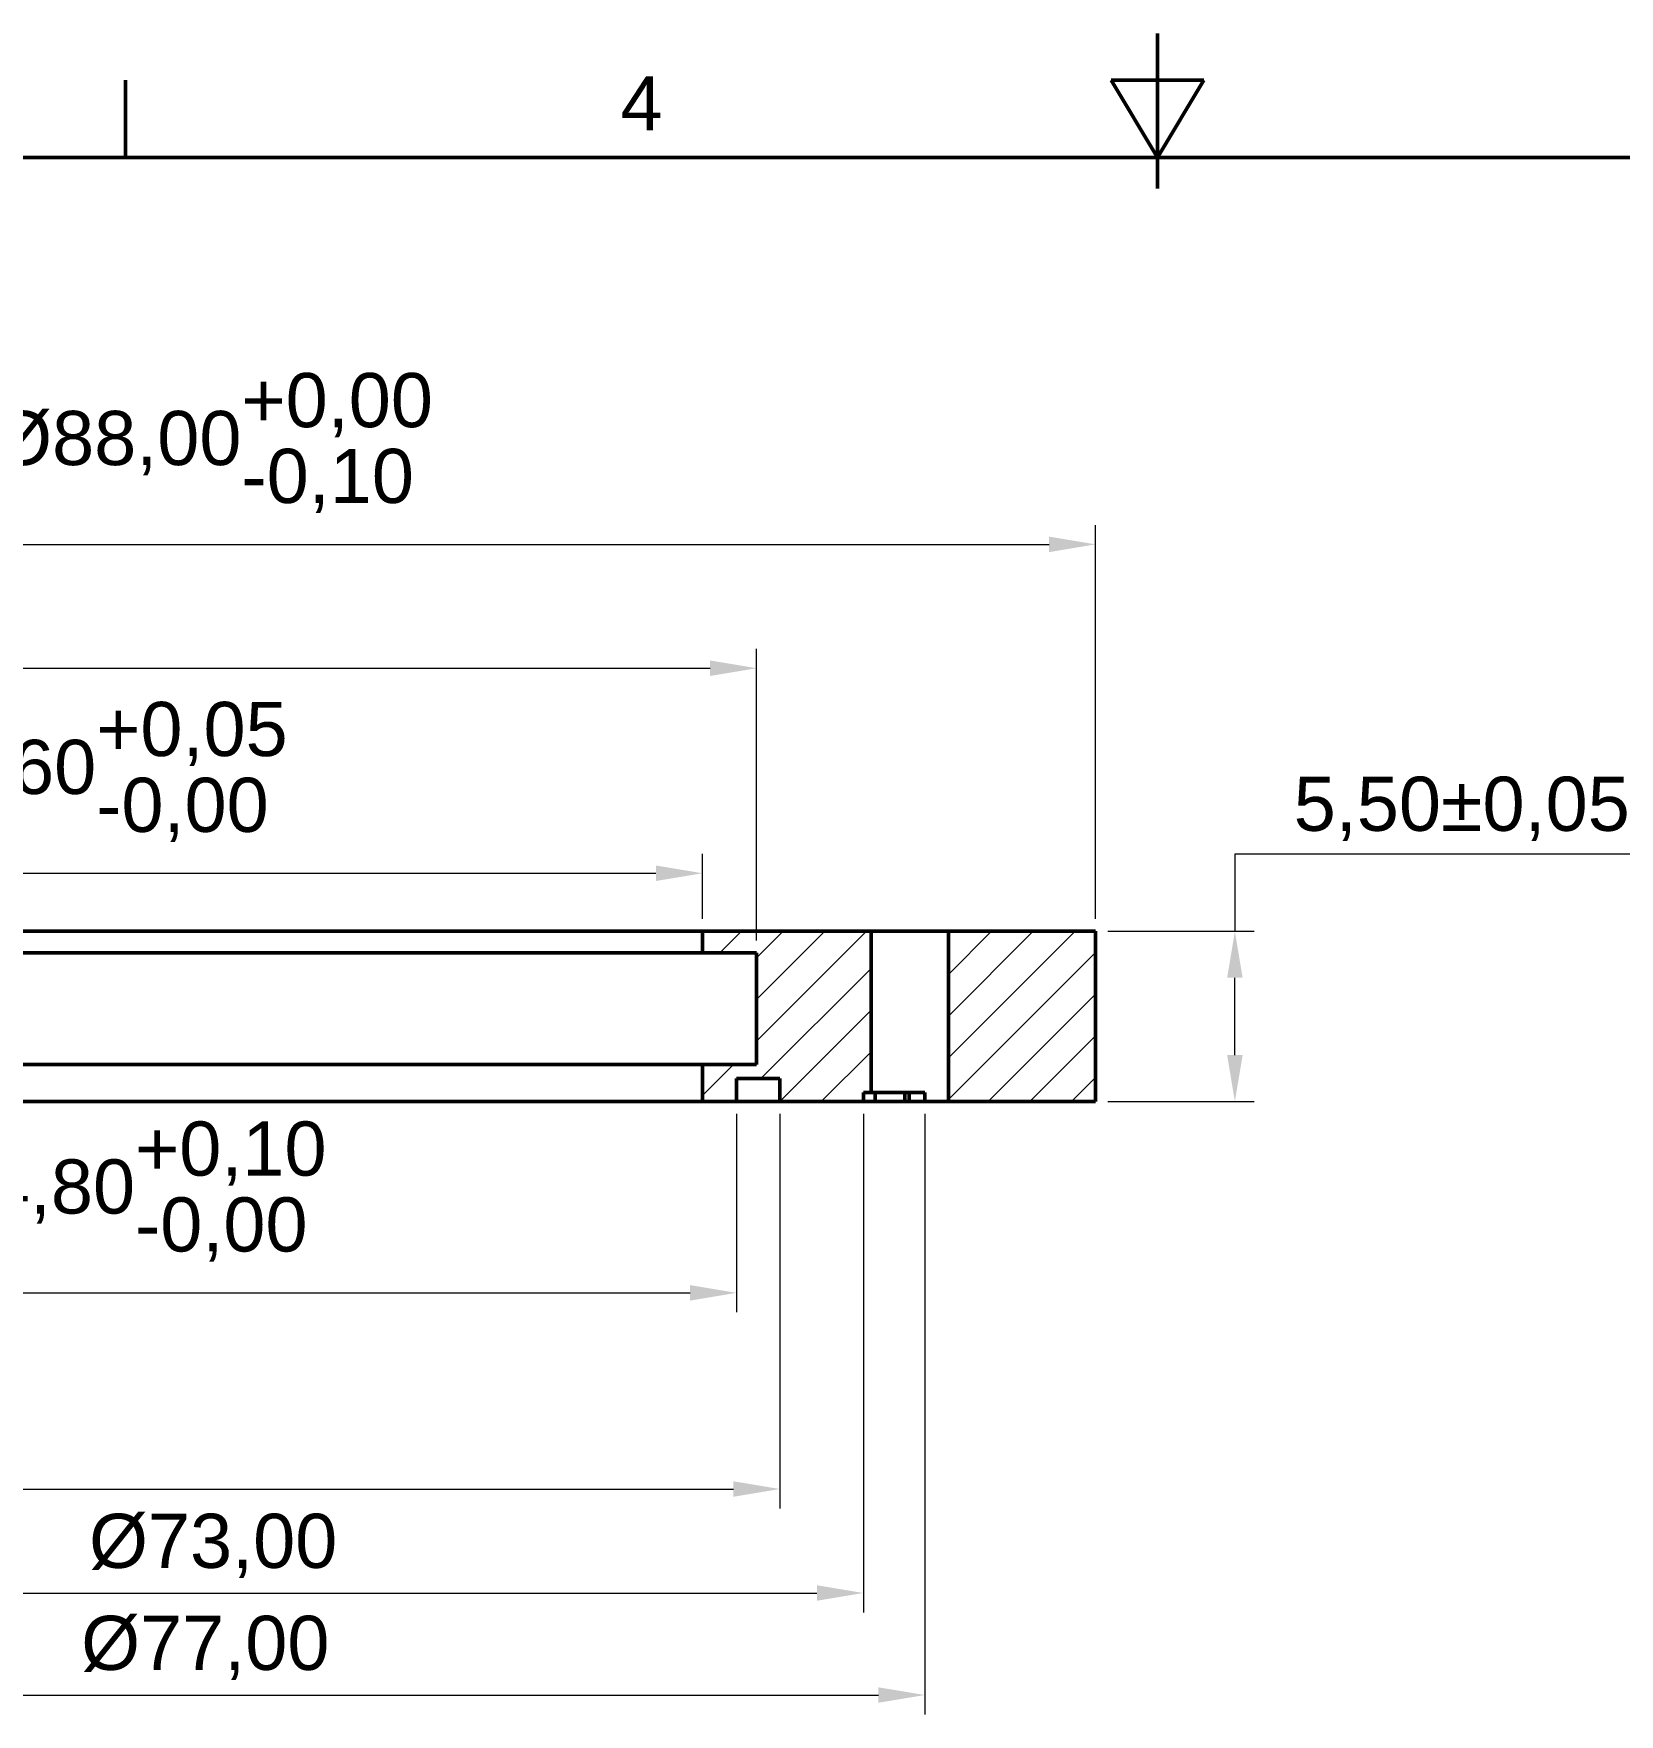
# Model space of a CAD drawing. Header units: inches. Extents: x 0.8 to 17.2, y 0.6 to 12.1.
# Drawn here: x 6.149 to 10.183, y 7.837 to 12.112 of the extents above; entities that cross this region are included whole.
import ezdxf
from ezdxf.enums import TextEntityAlignment as Align

# ---------------------------------------------------------------- set-up
doc = ezdxf.new("R2010")
doc.units = ezdxf.units.IN
doc.header["$MEASUREMENT"] = 0
doc.layers.get('0').update_dxf_attribs({"lineweight": 25})
for name, color, linetype, lineweight in [('BEMASSUNG', 7, 'Continuous', 18), ('RAHMEN', 7, 'Continuous', 50), ('SCHRAFFUR', 7, 'Continuous', 18), ('SICHTKANTE', 7, 'Continuous', 50)]:
    doc.layers.add(name, color=color, linetype=linetype, lineweight=lineweight)
doc.styles.add('ISO_14', font='arial.ttf')
doc.styles.add('ISO_DWG_RFN', font='arial.ttf')
doc.dimstyles.new('DWG_RFN', dxfattribs={"dimtxt": 0.137795, "dimasz": 0.11811, "dimexe": 0.049213, "dimexo": 0.031496, "dimgap": 0.031496, "dimtad": 1, "dimlfac": 25.4, "dimtxsty": 'ISO_DWG_RFN', "dimcen": 2.5, "dimclrd": 7, "dimclre": 7, "dimclrt": 7, "dimadec": 1, "dimazin": 3, "dimtfac": 1, "dimtmove": 0, "dimatfit": 3, "dimfxl": 0, "dimlwd": 18, "dimlwe": 18})

# ---------------------------------------------------------------- blocks, each defined once
blk = doc.blocks.new('Hatch_2')
at = {"layer": 'SCHRAFFUR', "color": 7, "linetype": 'Continuous', "lineweight": 18}
for p, q in [((7.7362, 9.3272), (7.7397, 9.3307)), ((7.7362, 9.2211), (7.8458, 9.3307)), ((7.7362, 9.1151), (7.9519, 9.3307)), ((7.7362, 9.009), (8.0579, 9.3307)), ((7.7362, 8.9029), (8.1102, 9.277)), ((7.837, 8.8976), (8.1102, 9.1709)), ((7.943, 8.8976), (8.1102, 9.0648)), ((8.0491, 8.8976), (8.1102, 8.9588))]:
    blk.add_line(p, q, dxfattribs=at)
blk = doc.blocks.new('Hatch_3')
at = {"layer": 'SCHRAFFUR', "color": 7, "linetype": 'Continuous', "lineweight": 18}
for p, q in [((7.1543, 9.2756), (7.2094, 9.3307)), ((7.248, 9.2633), (7.3155, 9.3307)), ((7.248, 9.1572), (7.4215, 9.3307)), ((7.248, 9.0512), (7.5276, 9.3307)), ((7.2588, 8.9559), (7.5394, 9.2364)), ((7.3071, 8.8981), (7.5394, 9.1304)), ((7.4127, 8.8976), (7.5394, 9.0243)), ((7.1102, 8.9134), (7.189, 8.9921)), ((7.5188, 8.8976), (7.5197, 8.8985))]:
    blk.add_line(p, q, dxfattribs=at)
blk = doc.blocks.new('*D26')
at = {"layer": 'BEMASSUNG', "color": 7, "lineweight": 18, "transparency": 16777216}
for p, q in [((2.3543, 9.3642), (2.3543, 7.8368)), ((8.416, 9.3642), (8.416, 7.8368)), ((2.4724, 7.8861), (8.2979, 7.8861))]:
    blk.add_line(p, q, dxfattribs=at)
at = {"layer": 'BEMASSUNG', "color": 7, "transparency": 16777216}
for points in [[(2.4724, 7.9057), (2.4724, 7.8664), (2.3543, 7.8861)], [(8.2979, 7.9057), (8.2979, 7.8664), (8.416, 7.8861)]]:
    blk.add_solid(points, dxfattribs=at)
at = {"layer": 'Defpoints', "color": 0, "transparency": 16777216}
for p in [(2.3543, 9.3957), (8.416, 9.3957), (8.416, 7.8861)]:
    blk.add_point(p, dxfattribs=at)
at = {"layer": 'BEMASSUNG', "color": 7, "lineweight": 18, "transparency": 16777216, "insert": (6.2704, 8.0877), "char_height": 0.137795, "attachment_point": 1, "style": 'ISO_DWG_RFN'}
blk.add_mtext('\\A1;{Ø77,00}', dxfattribs=at)
blk = doc.blocks.new('*D27')
at = {"layer": 'BEMASSUNG', "color": 7, "lineweight": 18, "transparency": 16777216}
for p, q in [((2.5124, 9.3642), (2.5124, 8.0964)), ((8.2598, 9.3642), (8.2598, 8.0964)), ((2.6305, 8.1456), (8.1417, 8.1456))]:
    blk.add_line(p, q, dxfattribs=at)
at = {"layer": 'BEMASSUNG', "color": 7, "transparency": 16777216}
for points in [[(2.6305, 8.1653), (2.6305, 8.1259), (2.5124, 8.1456)], [(8.1417, 8.1653), (8.1417, 8.1259), (8.2598, 8.1456)]]:
    blk.add_solid(points, dxfattribs=at)
at = {"layer": 'Defpoints', "color": 0, "transparency": 16777216}
for p in [(2.5124, 9.3957), (8.2598, 9.3957), (8.2598, 8.1456)]:
    blk.add_point(p, dxfattribs=at)
at = {"layer": 'BEMASSUNG', "color": 7, "lineweight": 18, "transparency": 16777216, "insert": (6.2904, 8.3472), "char_height": 0.137795, "attachment_point": 1, "style": 'ISO_DWG_RFN'}
blk.add_mtext('\\A1;{Ø73,00}', dxfattribs=at)
blk = doc.blocks.new('*D28')
at = {"layer": 'BEMASSUNG', "color": 7, "lineweight": 18, "transparency": 16777216}
for p, q in [((2.7251, 9.3642), (2.7251, 8.3609)), ((8.0472, 9.3642), (8.0472, 8.3609)), ((2.8432, 8.4101), (7.9291, 8.4101))]:
    blk.add_line(p, q, dxfattribs=at)
at = {"layer": 'BEMASSUNG', "color": 7, "transparency": 16777216}
for points in [[(2.8432, 8.4298), (2.8432, 8.3904), (2.7251, 8.4101)], [(7.9291, 8.4298), (7.9291, 8.3904), (8.0472, 8.4101)]]:
    blk.add_solid(points, dxfattribs=at)
at = {"layer": 'Defpoints', "color": 0, "transparency": 16777216}
for p in [(2.7251, 9.3957), (8.0472, 9.3957), (8.0472, 8.4101)]:
    blk.add_point(p, dxfattribs=at)
at = {"layer": 'BEMASSUNG', "color": 7, "lineweight": 18, "transparency": 16777216, "insert": (4.1009, 8.846), "char_height": 0.137795, "attachment_point": 1, "style": 'ISO_DWG_RFN'}
blk.add_mtext('\\A1;{Ø67,60\\S+0,10^ -0,00;}', dxfattribs=at)
blk = doc.blocks.new('*D29')
at = {"layer": 'BEMASSUNG', "color": 7, "lineweight": 18, "transparency": 16777216}
for p, q in [((2.8346, 9.3642), (2.8346, 8.8599)), ((7.937, 9.3642), (7.937, 8.8599)), ((2.9528, 8.9091), (7.8189, 8.9091))]:
    blk.add_line(p, q, dxfattribs=at)
at = {"layer": 'BEMASSUNG', "color": 7, "transparency": 16777216}
for points in [[(2.9528, 8.9288), (2.9528, 8.8894), (2.8346, 8.9091)], [(7.8189, 8.9288), (7.8189, 8.8894), (7.937, 8.9091)]]:
    blk.add_solid(points, dxfattribs=at)
at = {"layer": 'Defpoints', "color": 0, "transparency": 16777216}
for p in [(2.8346, 9.3957), (7.937, 9.3957), (7.937, 8.9091)]:
    blk.add_point(p, dxfattribs=at)
at = {"layer": 'BEMASSUNG', "color": 7, "lineweight": 18, "transparency": 16777216, "insert": (5.776, 9.345), "char_height": 0.137795, "attachment_point": 1, "style": 'ISO_DWG_RFN'}
blk.add_mtext('\\A1;{Ø64,80\\S+0,10^ -0,00;}', dxfattribs=at)
blk = doc.blocks.new('*D30')
at = {"layer": 'BEMASSUNG', "color": 7, "lineweight": 18, "transparency": 16777216}
for p, q in [((10.2251, 10.025), (9.2047, 10.025)), ((9.2047, 10.025), (9.2047, 9.8287)), ((8.8819, 9.8287), (9.2539, 9.8287)), ((9.2047, 9.5138), (9.2047, 9.7106)), ((8.8819, 9.3957), (9.2539, 9.3957))]:
    blk.add_line(p, q, dxfattribs=at)
at = {"layer": 'BEMASSUNG', "color": 7, "transparency": 16777216}
for points in [[(9.185, 9.7106), (9.2244, 9.7106), (9.2047, 9.8287)], [(9.185, 9.5138), (9.2244, 9.5138), (9.2047, 9.3957)]]:
    blk.add_solid(points, dxfattribs=at)
at = {"layer": 'Defpoints', "color": 0, "transparency": 16777216}
for p in [(8.8504, 9.8287), (9.2047, 9.8287), (8.8504, 9.3957)]:
    blk.add_point(p, dxfattribs=at)
at = {"layer": 'BEMASSUNG', "color": 7, "lineweight": 18, "transparency": 16777216, "insert": (9.3543, 10.2221), "char_height": 0.137795, "attachment_point": 1, "style": 'ISO_DWG_RFN'}
blk.add_mtext('\\A1;{5,50±0,05}', dxfattribs=at)
blk = doc.blocks.new('*D31')
at = {"layer": 'BEMASSUNG', "color": 7, "lineweight": 18, "transparency": 16777216}
for p, q in [((1.9213, 9.8602), (1.9213, 10.8622)), ((8.8504, 9.8602), (8.8504, 10.8622)), ((2.0394, 10.813), (8.7323, 10.813))]:
    blk.add_line(p, q, dxfattribs=at)
at = {"layer": 'BEMASSUNG', "color": 7, "transparency": 16777216}
for points in [[(2.0394, 10.8327), (2.0394, 10.7933), (1.9213, 10.813)], [(8.7323, 10.8327), (8.7323, 10.7933), (8.8504, 10.813)]]:
    blk.add_solid(points, dxfattribs=at)
at = {"layer": 'Defpoints', "color": 0, "transparency": 16777216}
for p in [(8.8504, 10.813), (1.9213, 9.8287), (8.8504, 9.8287)]:
    blk.add_point(p, dxfattribs=at)
at = {"layer": 'BEMASSUNG', "color": 7, "lineweight": 18, "transparency": 16777216, "insert": (6.0466, 11.2489), "char_height": 0.137795, "attachment_point": 1, "style": 'ISO_DWG_RFN'}
blk.add_mtext('\\A1;{Ø88,00\\S+0,00^ -0,10;}', dxfattribs=at)
blk = doc.blocks.new('*D32')
at = {"layer": 'BEMASSUNG', "color": 7, "lineweight": 18, "transparency": 16777216}
for p, q in [((2.7835, 9.8051), (2.7835, 10.5472)), ((7.9882, 9.8051), (7.9882, 10.5472)), ((2.9016, 10.498), (7.8701, 10.498))]:
    blk.add_line(p, q, dxfattribs=at)
at = {"layer": 'BEMASSUNG', "color": 7, "transparency": 16777216}
for points in [[(2.9016, 10.5177), (2.9016, 10.4783), (2.7835, 10.498)], [(7.8701, 10.5177), (7.8701, 10.4783), (7.9882, 10.498)]]:
    blk.add_solid(points, dxfattribs=at)
at = {"layer": 'Defpoints', "color": 0, "transparency": 16777216}
for p in [(7.9882, 10.498), (2.7835, 9.7736), (7.9882, 9.7736)]:
    blk.add_point(p, dxfattribs=at)
at = {"layer": 'BEMASSUNG', "color": 7, "lineweight": 18, "transparency": 16777216, "insert": (3.4693, 10.6997), "char_height": 0.137795, "attachment_point": 1, "style": 'ISO_DWG_RFN'}
blk.add_mtext('\\A1;{Ø66,10±0,03}', dxfattribs=at)
blk = doc.blocks.new('*D33')
at = {"layer": 'BEMASSUNG', "color": 7, "lineweight": 18, "transparency": 16777216}
for p, q in [((2.9213, 9.8602), (2.9213, 10.0256)), ((7.8504, 9.8602), (7.8504, 10.0256)), ((3.0394, 9.9764), (7.7323, 9.9764))]:
    blk.add_line(p, q, dxfattribs=at)
at = {"layer": 'BEMASSUNG', "color": 7, "transparency": 16777216}
for points in [[(3.0394, 9.9961), (3.0394, 9.9567), (2.9213, 9.9764)], [(7.7323, 9.9961), (7.7323, 9.9567), (7.8504, 9.9764)]]:
    blk.add_solid(points, dxfattribs=at)
at = {"layer": 'Defpoints', "color": 0, "transparency": 16777216}
for p in [(7.8504, 9.9764), (2.9213, 9.8287), (7.8504, 9.8287)]:
    blk.add_point(p, dxfattribs=at)
at = {"layer": 'BEMASSUNG', "color": 7, "lineweight": 18, "transparency": 16777216, "insert": (5.6772, 10.4123), "char_height": 0.137795, "attachment_point": 1, "style": 'ISO_DWG_RFN'}
blk.add_mtext('\\A1;{Ø62,60\\S+0,05^ -0,00;}', dxfattribs=at)

msp = doc.modelspace()

# ---------------------------------------------------------------- linework, layer by layer
at = {"layer": 'RAHMEN'}
for p, q in [((9.00787, 12.1122), (9.00787, 11.7185)), ((6.3832, 11.79724), (6.3832, 11.99409)), ((9.12598, 11.99409), (8.88976, 11.99409)), ((8.88976, 11.99409), (9.00787, 11.79724)), ((9.00787, 11.79724), (9.00787, 11.99409)), ((9.00787, 11.79724), (9.12598, 11.99409)), ((16.88189, 11.79724), (1.13386, 11.79724))]:
    msp.add_line(p, q, dxfattribs=at)
at = {"layer": 'SICHTKANTE'}
for p, q in [((6.173, 9.82874), (6.02106, 9.82874)), ((6.32493, 9.82874), (6.173, 9.82874)), ((6.47463, 9.82874), (6.32493, 9.82874)), ((6.61093, 9.82874), (6.47463, 9.82874)), ((6.74722, 9.82874), (6.61093, 9.82874)), ((6.88352, 9.82874), (6.74722, 9.82874)), ((7.00376, 9.82874), (6.88352, 9.82874)), ((7.11758, 9.82874), (7.00376, 9.82874)), ((7.2314, 9.82874), (7.11758, 9.82874)), ((7.33717, 9.82874), (7.2314, 9.82874)), ((7.42281, 9.82874), (7.33717, 9.82874)), ((7.50845, 9.82874), (7.42281, 9.82874)), ((7.59409, 9.82874), (7.50845, 9.82874)), ((7.65189, 9.82874), (7.59409, 9.82874)), ((7.70506, 9.82874), (7.65189, 9.82874)), ((7.75822, 9.82874), (7.70506, 9.82874)), ((7.79633, 9.82874), (7.75822, 9.82874)), ((7.81435, 9.82874), (7.79633, 9.82874)), ((7.83237, 9.82874), (7.81435, 9.82874)), ((7.85039, 9.82874), (7.83237, 9.82874)), ((7.85039, 9.82874), (8.27953, 9.82874)), ((7.85039, 9.77362), (7.85039, 9.82874)), ((8.28025, 9.82874), (8.27953, 9.82874)), ((8.27953, 9.4185), (8.27953, 9.82874)), ((8.28097, 9.82874), (8.28025, 9.82874)), ((8.28169, 9.82874), (8.28097, 9.82874)), ((8.28321, 9.82874), (8.28169, 9.82874)), ((8.28533, 9.82874), (8.28321, 9.82874)), ((8.28745, 9.82874), (8.28533, 9.82874)), ((8.28976, 9.82874), (8.28745, 9.82874)), ((8.29318, 9.82874), (8.28976, 9.82874)), ((8.2966, 9.82874), (8.29318, 9.82874)), ((8.30002, 9.82874), (8.2966, 9.82874)), ((8.30425, 9.82874), (8.30002, 9.82874)), ((8.30879, 9.82874), (8.30425, 9.82874)), ((8.31334, 9.82874), (8.30879, 9.82874)), ((8.31814, 9.82874), (8.31334, 9.82874)), ((8.32358, 9.82874), (8.31814, 9.82874)), ((8.32903, 9.82874), (8.32358, 9.82874)), ((8.33447, 9.82874), (8.32903, 9.82874)), ((8.34045, 9.82874), (8.33447, 9.82874)), ((8.34652, 9.82874), (8.34045, 9.82874)), ((8.35258, 9.82874), (8.34652, 9.82874)), ((8.35879, 9.82874), (8.35258, 9.82874)), ((8.36518, 9.82874), (8.35879, 9.82874)), ((8.37156, 9.82874), (8.36518, 9.82874)), ((8.37795, 9.82874), (8.37156, 9.82874)), ((8.38434, 9.82874), (8.37795, 9.82874)), ((8.39073, 9.82874), (8.38434, 9.82874)), ((8.39712, 9.82874), (8.39073, 9.82874)), ((8.40332, 9.82874), (8.39712, 9.82874)), ((8.40939, 9.82874), (8.40332, 9.82874)), ((8.41546, 9.82874), (8.40939, 9.82874)), ((8.42144, 9.82874), (8.41546, 9.82874)), ((8.42688, 9.82874), (8.42144, 9.82874)), ((8.43232, 9.82874), (8.42688, 9.82874)), ((8.43776, 9.82874), (8.43232, 9.82874)), ((8.44257, 9.82874), (8.43776, 9.82874)), ((8.44711, 9.82874), (8.44257, 9.82874)), ((8.45166, 9.82874), (8.44711, 9.82874)), ((8.45588, 9.82874), (8.45166, 9.82874)), ((8.4593, 9.82874), (8.45588, 9.82874)), ((8.46272, 9.82874), (8.4593, 9.82874)), ((8.46614, 9.82874), (8.46272, 9.82874)), ((8.46845, 9.82874), (8.46614, 9.82874)), ((8.47057, 9.82874), (8.46845, 9.82874)), ((8.4727, 9.82874), (8.47057, 9.82874)), ((8.47422, 9.82874), (8.4727, 9.82874)), ((8.47494, 9.82874), (8.47422, 9.82874)), ((8.47566, 9.82874), (8.47494, 9.82874)), ((8.47638, 9.82874), (8.47566, 9.82874)), ((8.47638, 9.39567), (8.47638, 9.82874)), ((8.47638, 9.82874), (8.85039, 9.82874)), ((8.85039, 9.39567), (8.85039, 9.82874)), ((6.173, 9.77362), (6.02106, 9.77362)), ((6.32493, 9.77362), (6.173, 9.77362)), ((6.47463, 9.77362), (6.32493, 9.77362)), ((6.61093, 9.77362), (6.47463, 9.77362)), ((6.74722, 9.77362), (6.61093, 9.77362)), ((6.88352, 9.77362), (6.74722, 9.77362)), ((7.00376, 9.77362), (6.88352, 9.77362)), ((7.11758, 9.77362), (7.00376, 9.77362)), ((7.2314, 9.77362), (7.11758, 9.77362)), ((7.33717, 9.77362), (7.2314, 9.77362)), ((7.42281, 9.77362), (7.33717, 9.77362)), ((7.50845, 9.77362), (7.42281, 9.77362)), ((7.59409, 9.77362), (7.50845, 9.77362)), ((7.65189, 9.77362), (7.59409, 9.77362)), ((7.70506, 9.77362), (7.65189, 9.77362)), ((7.75822, 9.77362), (7.70506, 9.77362)), ((7.79633, 9.77362), (7.75822, 9.77362)), ((7.81435, 9.77362), (7.79633, 9.77362)), ((7.83237, 9.77362), (7.81435, 9.77362)), ((7.85039, 9.77362), (7.83237, 9.77362)), ((7.85039, 9.77362), (7.98819, 9.77362)), ((7.98819, 9.49016), (7.98819, 9.77362)), ((6.173, 9.49016), (6.02106, 9.49016)), ((6.32493, 9.49016), (6.173, 9.49016)), ((6.47463, 9.49016), (6.32493, 9.49016)), ((6.61093, 9.49016), (6.47463, 9.49016)), ((6.74722, 9.49016), (6.61093, 9.49016)), ((6.88352, 9.49016), (6.74722, 9.49016)), ((7.00376, 9.49016), (6.88352, 9.49016)), ((7.11758, 9.49016), (7.00376, 9.49016)), ((7.2314, 9.49016), (7.11758, 9.49016)), ((7.33717, 9.49016), (7.2314, 9.49016)), ((7.42281, 9.49016), (7.33717, 9.49016)), ((7.50845, 9.49016), (7.42281, 9.49016)), ((7.59409, 9.49016), (7.50845, 9.49016)), ((7.65189, 9.49016), (7.59409, 9.49016)), ((7.70506, 9.49016), (7.65189, 9.49016)), ((7.75822, 9.49016), (7.70506, 9.49016)), ((7.79633, 9.49016), (7.75822, 9.49016)), ((7.81435, 9.49016), (7.79633, 9.49016)), ((7.83237, 9.49016), (7.81435, 9.49016)), ((7.85039, 9.49016), (7.83237, 9.49016)), ((7.85039, 9.39567), (7.85039, 9.49016)), ((7.85039, 9.49016), (7.98819, 9.49016)), ((7.93701, 9.45394), (8.04724, 9.45394)), ((7.93701, 9.39567), (7.93701, 9.45394)), ((7.94141, 9.45394), (7.93701, 9.45394)), ((7.94581, 9.45394), (7.94141, 9.45394)), ((7.95022, 9.45394), (7.94581, 9.45394)), ((7.95444, 9.45394), (7.95022, 9.45394)), ((7.95852, 9.45394), (7.95444, 9.45394)), ((7.9626, 9.45394), (7.95852, 9.45394)), ((7.96664, 9.45394), (7.9626, 9.45394)), ((7.97041, 9.45394), (7.96664, 9.45394)), ((7.97417, 9.45394), (7.97041, 9.45394)), ((7.97793, 9.45394), (7.97417, 9.45394)), ((7.98147, 9.45394), (7.97793, 9.45394)), ((7.98491, 9.45394), (7.98147, 9.45394)), ((7.98835, 9.45394), (7.98491, 9.45394)), ((7.9917, 9.45394), (7.98835, 9.45394)), ((7.99482, 9.45394), (7.9917, 9.45394)), ((7.99794, 9.45394), (7.99482, 9.45394)), ((8.00106, 9.45394), (7.99794, 9.45394)), ((8.0039, 9.45394), (8.00106, 9.45394)), ((8.00669, 9.45394), (8.0039, 9.45394)), ((8.00948, 9.45394), (8.00669, 9.45394)), ((8.01214, 9.45394), (8.00948, 9.45394)), ((8.01461, 9.45394), (8.01214, 9.45394)), ((8.01707, 9.45394), (8.01461, 9.45394)), ((8.01954, 9.45394), (8.01707, 9.45394)), ((8.02168, 9.45394), (8.01954, 9.45394)), ((8.02382, 9.45394), (8.02168, 9.45394)), ((8.02596, 9.45394), (8.02382, 9.45394)), ((8.02792, 9.45394), (8.02596, 9.45394)), ((8.02973, 9.45394), (8.02792, 9.45394)), ((8.03154, 9.45394), (8.02973, 9.45394)), ((8.03331, 9.45394), (8.03154, 9.45394)), ((8.03479, 9.45394), (8.03331, 9.45394)), ((8.03628, 9.45394), (8.03479, 9.45394)), ((8.03776, 9.45394), (8.03628, 9.45394)), ((8.03901, 9.45394), (8.03776, 9.45394)), ((8.04017, 9.45394), (8.03901, 9.45394)), ((8.04132, 9.45394), (8.04017, 9.45394)), ((8.04238, 9.45394), (8.04132, 9.45394)), ((8.04321, 9.45394), (8.04238, 9.45394)), ((8.04404, 9.45394), (8.04321, 9.45394)), ((8.04486, 9.45394), (8.04404, 9.45394)), ((8.0454, 9.45394), (8.04486, 9.45394)), ((8.0459, 9.45394), (8.0454, 9.45394)), ((8.04639, 9.45394), (8.0459, 9.45394)), ((8.04675, 9.45394), (8.04639, 9.45394)), ((8.04691, 9.45394), (8.04675, 9.45394)), ((8.04708, 9.45394), (8.04691, 9.45394)), ((8.04724, 9.45394), (8.04708, 9.45394)), ((8.04724, 9.39567), (8.04724, 9.45394)), ((8.25984, 9.4185), (8.27953, 9.4185)), ((8.25984, 9.39567), (8.25984, 9.4185)), ((8.27981, 9.4185), (8.27953, 9.4185)), ((8.28009, 9.4185), (8.27981, 9.4185)), ((8.28038, 9.4185), (8.28009, 9.4185)), ((8.28098, 9.4185), (8.28038, 9.4185)), ((8.28182, 9.4185), (8.28098, 9.4185)), ((8.28267, 9.4185), (8.28182, 9.4185)), ((8.28359, 9.4185), (8.28267, 9.4185)), ((8.28497, 9.4185), (8.28359, 9.4185)), ((8.28636, 9.4185), (8.28497, 9.4185)), ((8.28775, 9.4185), (8.28636, 9.4185)), ((8.2895, 9.4185), (8.28775, 9.4185)), ((8.29141, 9.4185), (8.2895, 9.4185)), ((8.28972, 9.39567), (8.28972, 9.4185)), ((8.29331, 9.4185), (8.29141, 9.4185)), ((8.29535, 9.4185), (8.29331, 9.4185)), ((8.29773, 9.4185), (8.29535, 9.4185)), ((8.30012, 9.4185), (8.29773, 9.4185)), ((8.3025, 9.4185), (8.30012, 9.4185)), ((8.30525, 9.4185), (8.3025, 9.4185)), ((8.30806, 9.4185), (8.30525, 9.4185)), ((8.31088, 9.4185), (8.30806, 9.4185)), ((8.31385, 9.4185), (8.31088, 9.4185)), ((8.31704, 9.4185), (8.31385, 9.4185)), ((8.32024, 9.4185), (8.31704, 9.4185)), ((8.32343, 9.4185), (8.32024, 9.4185)), ((8.32693, 9.4185), (8.32343, 9.4185)), ((8.33043, 9.4185), (8.32693, 9.4185)), ((8.33394, 9.4185), (8.33043, 9.4185)), ((8.33758, 9.4185), (8.33394, 9.4185)), ((8.34133, 9.4185), (8.33758, 9.4185)), ((8.34508, 9.4185), (8.34133, 9.4185)), ((8.34885, 9.4185), (8.34508, 9.4185)), ((8.35277, 9.4185), (8.34885, 9.4185)), ((8.35669, 9.4185), (8.35277, 9.4185)), ((8.36061, 9.4185), (8.35669, 9.4185)), ((8.36459, 9.4185), (8.36061, 9.4185)), ((8.36861, 9.4185), (8.36459, 9.4185)), ((8.36561, 9.39567), (8.36561, 9.4185)), ((8.37262, 9.4185), (8.36861, 9.4185)), ((8.37664, 9.4185), (8.37262, 9.4185)), ((8.3766, 9.39567), (8.3766, 9.4185)), ((8.38066, 9.4185), (8.37664, 9.4185)), ((8.38469, 9.4185), (8.38066, 9.4185)), ((8.38872, 9.4185), (8.38469, 9.4185)), ((8.39269, 9.4185), (8.38872, 9.4185)), ((8.39665, 9.4185), (8.39269, 9.4185)), ((8.40061, 9.4185), (8.39665, 9.4185)), ((8.40451, 9.4185), (8.40061, 9.4185)), ((8.40833, 9.4185), (8.40451, 9.4185)), ((8.41214, 9.4185), (8.40833, 9.4185)), ((8.41596, 9.4185), (8.41214, 9.4185)), ((8.41596, 9.39567), (8.41596, 9.4185)), ((6.173, 9.39567), (6.02106, 9.39567)), ((6.32493, 9.39567), (6.173, 9.39567)), ((6.47463, 9.39567), (6.32493, 9.39567)), ((6.61093, 9.39567), (6.47463, 9.39567)), ((6.74722, 9.39567), (6.61093, 9.39567)), ((6.88352, 9.39567), (6.74722, 9.39567)), ((7.00376, 9.39567), (6.88352, 9.39567)), ((7.11758, 9.39567), (7.00376, 9.39567)), ((7.2314, 9.39567), (7.11758, 9.39567)), ((7.33717, 9.39567), (7.2314, 9.39567)), ((7.42281, 9.39567), (7.33717, 9.39567)), ((7.50845, 9.39567), (7.42281, 9.39567)), ((7.59409, 9.39567), (7.50845, 9.39567)), ((7.65189, 9.39567), (7.59409, 9.39567)), ((7.70506, 9.39567), (7.65189, 9.39567)), ((7.75822, 9.39567), (7.70506, 9.39567)), ((7.79633, 9.39567), (7.75822, 9.39567)), ((7.81435, 9.39567), (7.79633, 9.39567)), ((7.83237, 9.39567), (7.81435, 9.39567)), ((7.85039, 9.39567), (7.83237, 9.39567)), ((7.85039, 9.39567), (7.93701, 9.39567)), ((7.94141, 9.39567), (7.93701, 9.39567)), ((7.94581, 9.39567), (7.94141, 9.39567)), ((7.95022, 9.39567), (7.94581, 9.39567)), ((7.95444, 9.39567), (7.95022, 9.39567)), ((7.95852, 9.39567), (7.95444, 9.39567)), ((7.9626, 9.39567), (7.95852, 9.39567)), ((7.96664, 9.39567), (7.9626, 9.39567)), ((7.97041, 9.39567), (7.96664, 9.39567)), ((7.97417, 9.39567), (7.97041, 9.39567)), ((7.97793, 9.39567), (7.97417, 9.39567)), ((7.98147, 9.39567), (7.97793, 9.39567)), ((7.98491, 9.39567), (7.98147, 9.39567)), ((7.98835, 9.39567), (7.98491, 9.39567)), ((7.9917, 9.39567), (7.98835, 9.39567)), ((7.99482, 9.39567), (7.9917, 9.39567)), ((7.99794, 9.39567), (7.99482, 9.39567)), ((8.00106, 9.39567), (7.99794, 9.39567)), ((8.0039, 9.39567), (8.00106, 9.39567)), ((8.00669, 9.39567), (8.0039, 9.39567)), ((8.00948, 9.39567), (8.00669, 9.39567)), ((8.01214, 9.39567), (8.00948, 9.39567)), ((8.01461, 9.39567), (8.01214, 9.39567)), ((8.01707, 9.39567), (8.01461, 9.39567)), ((8.01954, 9.39567), (8.01707, 9.39567)), ((8.02168, 9.39567), (8.01954, 9.39567)), ((8.02382, 9.39567), (8.02168, 9.39567)), ((8.02596, 9.39567), (8.02382, 9.39567)), ((8.02792, 9.39567), (8.02596, 9.39567)), ((8.02973, 9.39567), (8.02792, 9.39567)), ((8.03154, 9.39567), (8.02973, 9.39567)), ((8.03331, 9.39567), (8.03154, 9.39567)), ((8.03479, 9.39567), (8.03331, 9.39567)), ((8.03628, 9.39567), (8.03479, 9.39567)), ((8.03776, 9.39567), (8.03628, 9.39567)), ((8.03901, 9.39567), (8.03776, 9.39567)), ((8.04017, 9.39567), (8.03901, 9.39567)), ((8.04132, 9.39567), (8.04017, 9.39567)), ((8.04238, 9.39567), (8.04132, 9.39567)), ((8.04321, 9.39567), (8.04238, 9.39567)), ((8.04404, 9.39567), (8.04321, 9.39567)), ((8.04486, 9.39567), (8.04404, 9.39567)), ((8.0454, 9.39567), (8.04486, 9.39567)), ((8.0459, 9.39567), (8.0454, 9.39567)), ((8.04639, 9.39567), (8.0459, 9.39567)), ((8.04675, 9.39567), (8.04639, 9.39567)), ((8.04691, 9.39567), (8.04675, 9.39567)), ((8.04708, 9.39567), (8.04691, 9.39567)), ((8.04724, 9.39567), (8.04708, 9.39567)), ((8.04724, 9.39567), (8.25984, 9.39567)), ((8.26053, 9.39567), (8.25984, 9.39567)), ((8.26121, 9.39567), (8.26053, 9.39567)), ((8.2619, 9.39567), (8.26121, 9.39567)), ((8.26258, 9.39567), (8.2619, 9.39567)), ((8.26325, 9.39567), (8.26258, 9.39567)), ((8.26393, 9.39567), (8.26325, 9.39567)), ((8.2646, 9.39567), (8.26393, 9.39567)), ((8.26527, 9.39567), (8.2646, 9.39567)), ((8.26594, 9.39567), (8.26527, 9.39567)), ((8.2666, 9.39567), (8.26594, 9.39567)), ((8.26726, 9.39567), (8.2666, 9.39567)), ((8.26792, 9.39567), (8.26726, 9.39567)), ((8.26858, 9.39567), (8.26792, 9.39567)), ((8.26923, 9.39567), (8.26858, 9.39567)), ((8.26988, 9.39567), (8.26923, 9.39567)), ((8.27053, 9.39567), (8.26988, 9.39567)), ((8.27118, 9.39567), (8.27053, 9.39567)), ((8.27182, 9.39567), (8.27118, 9.39567)), ((8.27246, 9.39567), (8.27182, 9.39567)), ((8.27309, 9.39567), (8.27246, 9.39567)), ((8.27373, 9.39567), (8.27309, 9.39567)), ((8.27436, 9.39567), (8.27373, 9.39567)), ((8.27499, 9.39567), (8.27436, 9.39567)), ((8.27561, 9.39567), (8.27499, 9.39567)), ((8.27623, 9.39567), (8.27561, 9.39567)), ((8.27685, 9.39567), (8.27623, 9.39567)), ((8.27747, 9.39567), (8.27685, 9.39567)), ((8.27808, 9.39567), (8.27747, 9.39567)), ((8.27869, 9.39567), (8.27808, 9.39567)), ((8.2793, 9.39567), (8.27869, 9.39567)), ((8.27991, 9.39567), (8.2793, 9.39567)), ((8.2805, 9.39567), (8.27991, 9.39567)), ((8.2811, 9.39567), (8.2805, 9.39567)), ((8.2817, 9.39567), (8.2811, 9.39567)), ((8.28229, 9.39567), (8.2817, 9.39567)), ((8.28288, 9.39567), (8.28229, 9.39567)), ((8.28347, 9.39567), (8.28288, 9.39567)), ((8.28405, 9.39567), (8.28347, 9.39567)), ((8.28463, 9.39567), (8.28405, 9.39567)), ((8.28521, 9.39567), (8.28463, 9.39567)), ((8.28579, 9.39567), (8.28521, 9.39567)), ((8.28635, 9.39567), (8.28579, 9.39567)), ((8.28692, 9.39567), (8.28635, 9.39567)), ((8.28749, 9.39567), (8.28692, 9.39567)), ((8.28805, 9.39567), (8.28749, 9.39567)), ((8.28861, 9.39567), (8.28805, 9.39567)), ((8.28916, 9.39567), (8.28861, 9.39567)), ((8.28972, 9.39567), (8.28916, 9.39567)), ((8.29162, 9.39567), (8.28972, 9.39567)), ((8.29352, 9.39567), (8.29162, 9.39567)), ((8.29542, 9.39567), (8.29352, 9.39567)), ((8.2973, 9.39567), (8.29542, 9.39567)), ((8.29915, 9.39567), (8.2973, 9.39567)), ((8.301, 9.39567), (8.29915, 9.39567)), ((8.30285, 9.39567), (8.301, 9.39567)), ((8.30465, 9.39567), (8.30285, 9.39567)), ((8.30645, 9.39567), (8.30465, 9.39567)), ((8.30826, 9.39567), (8.30645, 9.39567)), ((8.31002, 9.39567), (8.30826, 9.39567)), ((8.31178, 9.39567), (8.31002, 9.39567)), ((8.31353, 9.39567), (8.31178, 9.39567)), ((8.31527, 9.39567), (8.31353, 9.39567)), ((8.31698, 9.39567), (8.31527, 9.39567)), ((8.31868, 9.39567), (8.31698, 9.39567)), ((8.32039, 9.39567), (8.31868, 9.39567)), ((8.32205, 9.39567), (8.32039, 9.39567)), ((8.32371, 9.39567), (8.32205, 9.39567)), ((8.32536, 9.39567), (8.32371, 9.39567)), ((8.327, 9.39567), (8.32536, 9.39567)), ((8.32861, 9.39567), (8.327, 9.39567)), ((8.33021, 9.39567), (8.32861, 9.39567)), ((8.33182, 9.39567), (8.33021, 9.39567)), ((8.33338, 9.39567), (8.33182, 9.39567)), ((8.33493, 9.39567), (8.33338, 9.39567)), ((8.33649, 9.39567), (8.33493, 9.39567)), ((8.33802, 9.39567), (8.33649, 9.39567)), ((8.33953, 9.39567), (8.33802, 9.39567)), ((8.34104, 9.39567), (8.33953, 9.39567)), ((8.34254, 9.39567), (8.34104, 9.39567)), ((8.34399, 9.39567), (8.34254, 9.39567)), ((8.34545, 9.39567), (8.34399, 9.39567)), ((8.34691, 9.39567), (8.34545, 9.39567)), ((8.34833, 9.39567), (8.34691, 9.39567)), ((8.34974, 9.39567), (8.34833, 9.39567)), ((8.35115, 9.39567), (8.34974, 9.39567)), ((8.35254, 9.39567), (8.35115, 9.39567)), ((8.3539, 9.39567), (8.35254, 9.39567)), ((8.35526, 9.39567), (8.3539, 9.39567)), ((8.35662, 9.39567), (8.35526, 9.39567)), ((8.35793, 9.39567), (8.35662, 9.39567)), ((8.35924, 9.39567), (8.35793, 9.39567)), ((8.36055, 9.39567), (8.35924, 9.39567)), ((8.36184, 9.39567), (8.36055, 9.39567)), ((8.3631, 9.39567), (8.36184, 9.39567)), ((8.36436, 9.39567), (8.3631, 9.39567)), ((8.36561, 9.39567), (8.36436, 9.39567)), ((8.36587, 9.39567), (8.36561, 9.39567)), ((8.36612, 9.39567), (8.36587, 9.39567)), ((8.36638, 9.39567), (8.36612, 9.39567)), ((8.36663, 9.39567), (8.36638, 9.39567)), ((8.36688, 9.39567), (8.36663, 9.39567)), ((8.36713, 9.39567), (8.36688, 9.39567)), ((8.36738, 9.39567), (8.36713, 9.39567)), ((8.36763, 9.39567), (8.36738, 9.39567)), ((8.36788, 9.39567), (8.36763, 9.39567)), ((8.36813, 9.39567), (8.36788, 9.39567)), ((8.36837, 9.39567), (8.36813, 9.39567)), ((8.36861, 9.39567), (8.36837, 9.39567)), ((8.36886, 9.39567), (8.36861, 9.39567)), ((8.3691, 9.39567), (8.36886, 9.39567)), ((8.36934, 9.39567), (8.3691, 9.39567)), ((8.36958, 9.39567), (8.36934, 9.39567)), ((8.36982, 9.39567), (8.36958, 9.39567)), ((8.37006, 9.39567), (8.36982, 9.39567)), ((8.37029, 9.39567), (8.37006, 9.39567)), ((8.37053, 9.39567), (8.37029, 9.39567)), ((8.37077, 9.39567), (8.37053, 9.39567)), ((8.371, 9.39567), (8.37077, 9.39567)), ((8.37123, 9.39567), (8.371, 9.39567)), ((8.37146, 9.39567), (8.37123, 9.39567)), ((8.37169, 9.39567), (8.37146, 9.39567)), ((8.37192, 9.39567), (8.37169, 9.39567)), ((8.37214, 9.39567), (8.37192, 9.39567)), ((8.37237, 9.39567), (8.37214, 9.39567)), ((8.37259, 9.39567), (8.37237, 9.39567)), ((8.37282, 9.39567), (8.37259, 9.39567)), ((8.37304, 9.39567), (8.37282, 9.39567)), ((8.37326, 9.39567), (8.37304, 9.39567)), ((8.37348, 9.39567), (8.37326, 9.39567)), ((8.3737, 9.39567), (8.37348, 9.39567)), ((8.37391, 9.39567), (8.3737, 9.39567)), ((8.37413, 9.39567), (8.37391, 9.39567)), ((8.37434, 9.39567), (8.37413, 9.39567)), ((8.37455, 9.39567), (8.37434, 9.39567)), ((8.37476, 9.39567), (8.37455, 9.39567)), ((8.37497, 9.39567), (8.37476, 9.39567)), ((8.37518, 9.39567), (8.37497, 9.39567)), ((8.37539, 9.39567), (8.37518, 9.39567)), ((8.37559, 9.39567), (8.37539, 9.39567)), ((8.3758, 9.39567), (8.37559, 9.39567)), ((8.376, 9.39567), (8.3758, 9.39567)), ((8.3762, 9.39567), (8.376, 9.39567)), ((8.3764, 9.39567), (8.3762, 9.39567)), ((8.3766, 9.39567), (8.3764, 9.39567)), ((8.37794, 9.39567), (8.3766, 9.39567)), ((8.37928, 9.39567), (8.37794, 9.39567)), ((8.38063, 9.39567), (8.37928, 9.39567)), ((8.38193, 9.39567), (8.38063, 9.39567)), ((8.38319, 9.39567), (8.38193, 9.39567)), ((8.38445, 9.39567), (8.38319, 9.39567)), ((8.38571, 9.39567), (8.38445, 9.39567)), ((8.38689, 9.39567), (8.38571, 9.39567)), ((8.38807, 9.39567), (8.38689, 9.39567)), ((8.38926, 9.39567), (8.38807, 9.39567)), ((8.39038, 9.39567), (8.38926, 9.39567)), ((8.39149, 9.39567), (8.39038, 9.39567)), ((8.39259, 9.39567), (8.39149, 9.39567)), ((8.39367, 9.39567), (8.39259, 9.39567)), ((8.39469, 9.39567), (8.39367, 9.39567)), ((8.39571, 9.39567), (8.39469, 9.39567)), ((8.39674, 9.39567), (8.39571, 9.39567)), ((8.39769, 9.39567), (8.39674, 9.39567)), ((8.39863, 9.39567), (8.39769, 9.39567)), ((8.39957, 9.39567), (8.39863, 9.39567)), ((8.40048, 9.39567), (8.39957, 9.39567)), ((8.40134, 9.39567), (8.40048, 9.39567)), ((8.4022, 9.39567), (8.40134, 9.39567)), ((8.40306, 9.39567), (8.4022, 9.39567)), ((8.40384, 9.39567), (8.40306, 9.39567)), ((8.40462, 9.39567), (8.40384, 9.39567)), ((8.40541, 9.39567), (8.40462, 9.39567)), ((8.40614, 9.39567), (8.40541, 9.39567)), ((8.40684, 9.39567), (8.40614, 9.39567)), ((8.40754, 9.39567), (8.40684, 9.39567)), ((8.40823, 9.39567), (8.40754, 9.39567)), ((8.40884, 9.39567), (8.40823, 9.39567)), ((8.40946, 9.39567), (8.40884, 9.39567)), ((8.41008, 9.39567), (8.40946, 9.39567)), ((8.41064, 9.39567), (8.41008, 9.39567)), ((8.41118, 9.39567), (8.41064, 9.39567)), ((8.41172, 9.39567), (8.41118, 9.39567)), ((8.41223, 9.39567), (8.41172, 9.39567)), ((8.41269, 9.39567), (8.41223, 9.39567)), ((8.41315, 9.39567), (8.41269, 9.39567)), ((8.4136, 9.39567), (8.41315, 9.39567)), ((8.41399, 9.39567), (8.4136, 9.39567)), ((8.41436, 9.39567), (8.41399, 9.39567)), ((8.41474, 9.39567), (8.41436, 9.39567)), ((8.41508, 9.39567), (8.41474, 9.39567)), ((8.41537, 9.39567), (8.41508, 9.39567)), ((8.41567, 9.39567), (8.41537, 9.39567)), ((8.41596, 9.39567), (8.41567, 9.39567)), ((8.41814, 9.39567), (8.41596, 9.39567)), ((8.42032, 9.39567), (8.41814, 9.39567)), ((8.4225, 9.39567), (8.42032, 9.39567)), ((8.42463, 9.39567), (8.4225, 9.39567)), ((8.42671, 9.39567), (8.42463, 9.39567)), ((8.4288, 9.39567), (8.42671, 9.39567)), ((8.43087, 9.39567), (8.4288, 9.39567)), ((8.43285, 9.39567), (8.43087, 9.39567)), ((8.43483, 9.39567), (8.43285, 9.39567)), ((8.43681, 9.39567), (8.43483, 9.39567)), ((8.4387, 9.39567), (8.43681, 9.39567)), ((8.44055, 9.39567), (8.4387, 9.39567)), ((8.44241, 9.39567), (8.44055, 9.39567)), ((8.44423, 9.39567), (8.44241, 9.39567)), ((8.44595, 9.39567), (8.44423, 9.39567)), ((8.44767, 9.39567), (8.44595, 9.39567)), ((8.44939, 9.39567), (8.44767, 9.39567)), ((8.45099, 9.39567), (8.44939, 9.39567)), ((8.45256, 9.39567), (8.45099, 9.39567)), ((8.45414, 9.39567), (8.45256, 9.39567)), ((8.45564, 9.39567), (8.45414, 9.39567)), ((8.45706, 9.39567), (8.45564, 9.39567)), ((8.45848, 9.39567), (8.45706, 9.39567)), ((8.45989, 9.39567), (8.45848, 9.39567)), ((8.46114, 9.39567), (8.45989, 9.39567)), ((8.46239, 9.39567), (8.46114, 9.39567)), ((8.46364, 9.39567), (8.46239, 9.39567)), ((8.46479, 9.39567), (8.46364, 9.39567)), ((8.46586, 9.39567), (8.46479, 9.39567)), ((8.46693, 9.39567), (8.46586, 9.39567)), ((8.46797, 9.39567), (8.46693, 9.39567)), ((8.46886, 9.39567), (8.46797, 9.39567)), ((8.46975, 9.39567), (8.46886, 9.39567)), ((8.47064, 9.39567), (8.46975, 9.39567)), ((8.47139, 9.39567), (8.47064, 9.39567)), ((8.47208, 9.39567), (8.47139, 9.39567)), ((8.47278, 9.39567), (8.47208, 9.39567)), ((8.47342, 9.39567), (8.47278, 9.39567)), ((8.47392, 9.39567), (8.47342, 9.39567)), ((8.47442, 9.39567), (8.47392, 9.39567)), ((8.47492, 9.39567), (8.47442, 9.39567)), ((8.47526, 9.39567), (8.47492, 9.39567)), ((8.47556, 9.39567), (8.47526, 9.39567)), ((8.47586, 9.39567), (8.47556, 9.39567)), ((8.47608, 9.39567), (8.47586, 9.39567)), ((8.47618, 9.39567), (8.47608, 9.39567)), ((8.47628, 9.39567), (8.47618, 9.39567)), ((8.47638, 9.39567), (8.47628, 9.39567)), ((8.47638, 9.39567), (8.85039, 9.39567))]:
    msp.add_line(p, q, dxfattribs=at)

# ---------------------------------------------------------------- block references
for name in ['Hatch_3', 'Hatch_2']:
    msp.add_blockref(name, (0.74016, 0.49803))

# ---------------------------------------------------------------- texts
at = {"layer": 'RAHMEN', "style": 'ISO_14'}
msp.add_text('4', height=0.1378, dxfattribs=at).set_placement((7.69554, 11.93504), align=Align.MIDDLE_CENTER)

# ---------------------------------------------------------------- dimensions: what is measured, and where the dimension line sits
at = {"layer": 'BEMASSUNG', "color": 7, "lineweight": 18}
for base, p1, p2, angle, text, override, picture, middle in [((8.85039, 10.81299), (1.92126, 9.82874), (8.85039, 9.82874), 180, '{Ø<>}', {"dimgap": 0.031496, "dimdec": 2, "dimlfac": 12.7, "dimsah": 1, "dimtol": 1, "dimlim": 0, "dimtp": 0, "dimtm": 0.1, "dimtdec": 2, "dimtofl": 0, "dimatfit": 1}, '*D31', (6.59198, 10.81299)), ((7.98819, 10.49803), (2.78346, 9.77362), (7.98819, 9.77362), 180, '{Ø<>}', {"dimgap": 0.031496, "dimdec": 2, "dimlfac": 12.7, "dimsah": 1, "dimtol": 1, "dimlim": 0, "dimtp": 0.03, "dimtm": 0.03, "dimtdec": 2, "dimtofl": 0, "dimatfit": 1}, '*D32', (4.01692, 10.49803)), ((7.85039, 9.97638), (2.92126, 9.82874), (7.85039, 9.82874), 180, '{Ø<>}', {"dimgap": 0.031496, "dimdec": 2, "dimlfac": 12.7, "dimsah": 1, "dimtol": 1, "dimlim": 0, "dimtp": 0.05, "dimtm": 1e-09, "dimtdec": 2, "dimtofl": 0, "dimatfit": 1}, '*D33', (6.22332, 9.97638)), ((9.20472, 9.82874), (8.85039, 9.39567), (8.85039, 9.82874), 90, '{<>}', {"dimgap": 0.031496, "dimtih": 1, "dimtoh": 1, "dimdec": 2, "dimlfac": 12.7, "dimsah": 1, "dimtol": 1, "dimlim": 0, "dimtp": 0.05, "dimtm": 0.05, "dimtdec": 2, "dimtofl": 0, "dimtmove": 1, "dimatfit": 2}, '*D30', (9.21193, 10.02502)), ((8.41596, 7.88606), (2.35433, 9.39567), (8.41596, 9.39567), 180, '{Ø<>}', {"dimgap": 0.031496, "dimdec": 2, "dimlfac": 12.702849, "dimsah": 1, "dimtol": 0, "dimlim": 0, "dimtp": 0, "dimtm": 0, "dimtdec": 2, "dimtofl": 0, "dimatfit": 1}, '*D26', (6.57762, 7.88606)), ((8.25984, 8.14557), (2.51242, 9.39567), (8.25984, 9.39567), 180, '{Ø<>}', {"dimgap": 0.031496, "dimdec": 2, "dimlfac": 12.701341, "dimsah": 1, "dimtol": 0, "dimlim": 0, "dimtp": 0, "dimtm": 0, "dimtdec": 2, "dimtofl": 0, "dimatfit": 1}, '*D27', (6.59758, 8.14557)), ((8.04724, 8.41007), (2.72506, 9.39567), (8.04724, 9.39567), 180, '{Ø<>}', {"dimgap": 0.031496, "dimdec": 2, "dimlfac": 12.701564, "dimsah": 1, "dimtol": 1, "dimlim": 0, "dimtp": 0.1, "dimtm": 1e-09, "dimtdec": 2, "dimtofl": 0, "dimatfit": 1}, '*D28', (4.64627, 8.41007)), ((7.93701, 8.90912), (2.83465, 9.39567), (7.93701, 9.39567), 180, '{Ø<>}', {"dimgap": 0.031496, "dimdec": 2, "dimlfac": 12.7, "dimsah": 1, "dimtol": 1, "dimlim": 0, "dimtp": 0.1, "dimtm": 1e-09, "dimtdec": 2, "dimtofl": 0, "dimatfit": 1}, '*D29', (6.55766, 8.90912))]:
    dim = msp.add_linear_dim(base=base, p1=p1, p2=p2, angle=angle, text=text, dimstyle='DWG_RFN', override=override, dxfattribs=at)
    dim.commit()
    dim.dimension.update_dxf_attribs({"geometry": picture, "text_midpoint": middle, "dimtype": 160})

doc.saveas('drawing.dxf')
